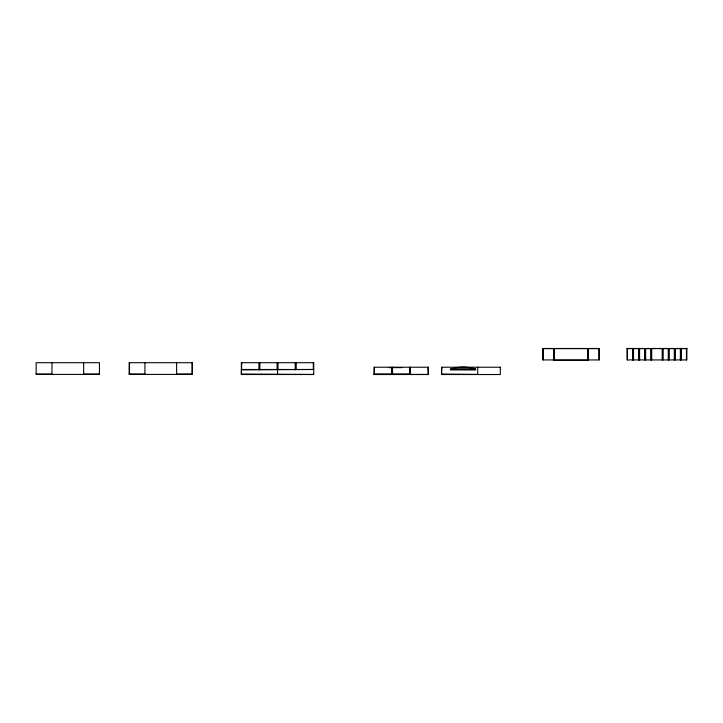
<?xml version="1.0" encoding="UTF-8"?>
<svg xmlns="http://www.w3.org/2000/svg" width="723" height="723" viewBox="0 0 723 723"><rect width="100%" height="100%" fill="white"/><g stroke="black" fill="none" stroke-linecap="round" stroke-linejoin="round"><path stroke-width="1.08" d="M451.197 368.929C458.689 366.453 467.284 366.453 474.776 368.929M388.974 367.618L401.997 367.618M542.774 348.631L599.313 348.631M627.058 348.631L686.85 348.631M450.51 369.073L475.508 369.073M241.355 369.48L313.719 369.48L241.355 369.896M36.15 374.008L51.984 374.008M83.642 374.008L99.467 374.008M129.119 374.008L144.952 374.008M192.435 374.008L176.611 374.008L176.611 362.702M241.355 374.008L241.762 362.702M313.312 374.008L313.674 374.415L241.401 374.008M374.035 374.008L410.212 374.008M428.305 374.008L427.899 367.221M441.536 374.008L441.943 367.221M99.467 374.415L36.15 374.415L36.15 362.702L99.467 362.702L99.422 374.415M374.08 374.415L428.26 374.415M477.677 374.415L441.581 374.008M686.443 348.631L686.443 359.937M681.193 348.631L681.193 359.937M680.786 348.631L680.786 359.937M680.379 348.631L680.379 359.937M675.137 348.631L675.137 359.937M674.731 348.631L674.731 359.937M674.324 348.631L674.324 359.937M669.073 348.631L669.073 359.937M668.667 348.631L668.667 359.937M668.26 348.631L668.26 359.937M663.018 348.631L663.018 359.937M662.611 348.631L662.611 359.937M662.205 348.631L662.205 359.937M651.703 348.631L651.703 359.937M651.296 348.631L651.296 359.937M650.89 348.631L650.89 359.937M645.648 348.631L645.648 359.937M645.241 348.631L645.241 359.937M644.835 348.631L644.835 359.937M639.584 348.631L639.584 359.937M639.177 348.631L639.177 359.937M638.77 348.631L638.77 359.937M633.529 348.631L633.529 359.937M633.122 348.631L633.122 359.937M632.715 348.631L632.715 359.937M627.465 348.631L627.465 359.937M598.906 348.631L598.906 359.937M588.414 348.631L588.414 359.937M588.007 348.631L587.962 360.343L554.125 360.343L554.08 348.631M587.591 348.631L587.591 359.937M554.487 348.631L554.487 359.937M553.673 348.631L553.673 359.937M543.181 348.631L543.181 359.937M477.722 367.221L477.722 374.523M410.212 367.221L410.167 374.415M409.805 367.221L409.805 374.008M392.535 367.221L392.535 374.008M392.119 367.221L392.074 374.415M391.712 367.221L391.712 374.008M374.442 367.221L374.442 374.008M313.312 362.702L313.312 369.48M296.032 362.702L296.032 369.48M295.626 362.702L295.671 369.896M295.219 362.702L295.219 369.48M277.939 362.702L277.939 369.48M277.533 362.702L277.487 369.896M277.533 370.23L277.533 374.523M277.126 362.702L277.126 369.48M259.855 362.702L259.855 369.48M259.449 362.702L259.403 369.896M259.042 362.702L259.042 369.48M192.029 362.702L192.029 374.008M144.952 362.702L144.898 374.415M129.525 362.702L129.525 374.008M83.642 362.702L83.687 374.415M51.984 362.702L51.939 374.415M599.313 348.477L542.774 348.477L542.774 359.937L599.313 359.937L599.313 348.477M686.85 348.477L627.058 348.477L627.058 359.937L686.85 359.937L686.85 348.477M192.435 362.702L129.119 362.702L129.164 374.415L192.435 374.415L192.435 362.702M313.719 362.702L241.355 362.702L241.355 374.523L313.719 374.523L313.719 362.702M428.305 367.221L374.035 367.221L374.035 374.523L428.305 374.523L428.305 367.221M500.334 367.221L441.536 367.221L441.536 374.523L500.334 374.523L500.334 367.221M475.653 369.218L450.339 369.218L450.339 369.941L475.653 369.941L475.653 369.218"/></g></svg>
